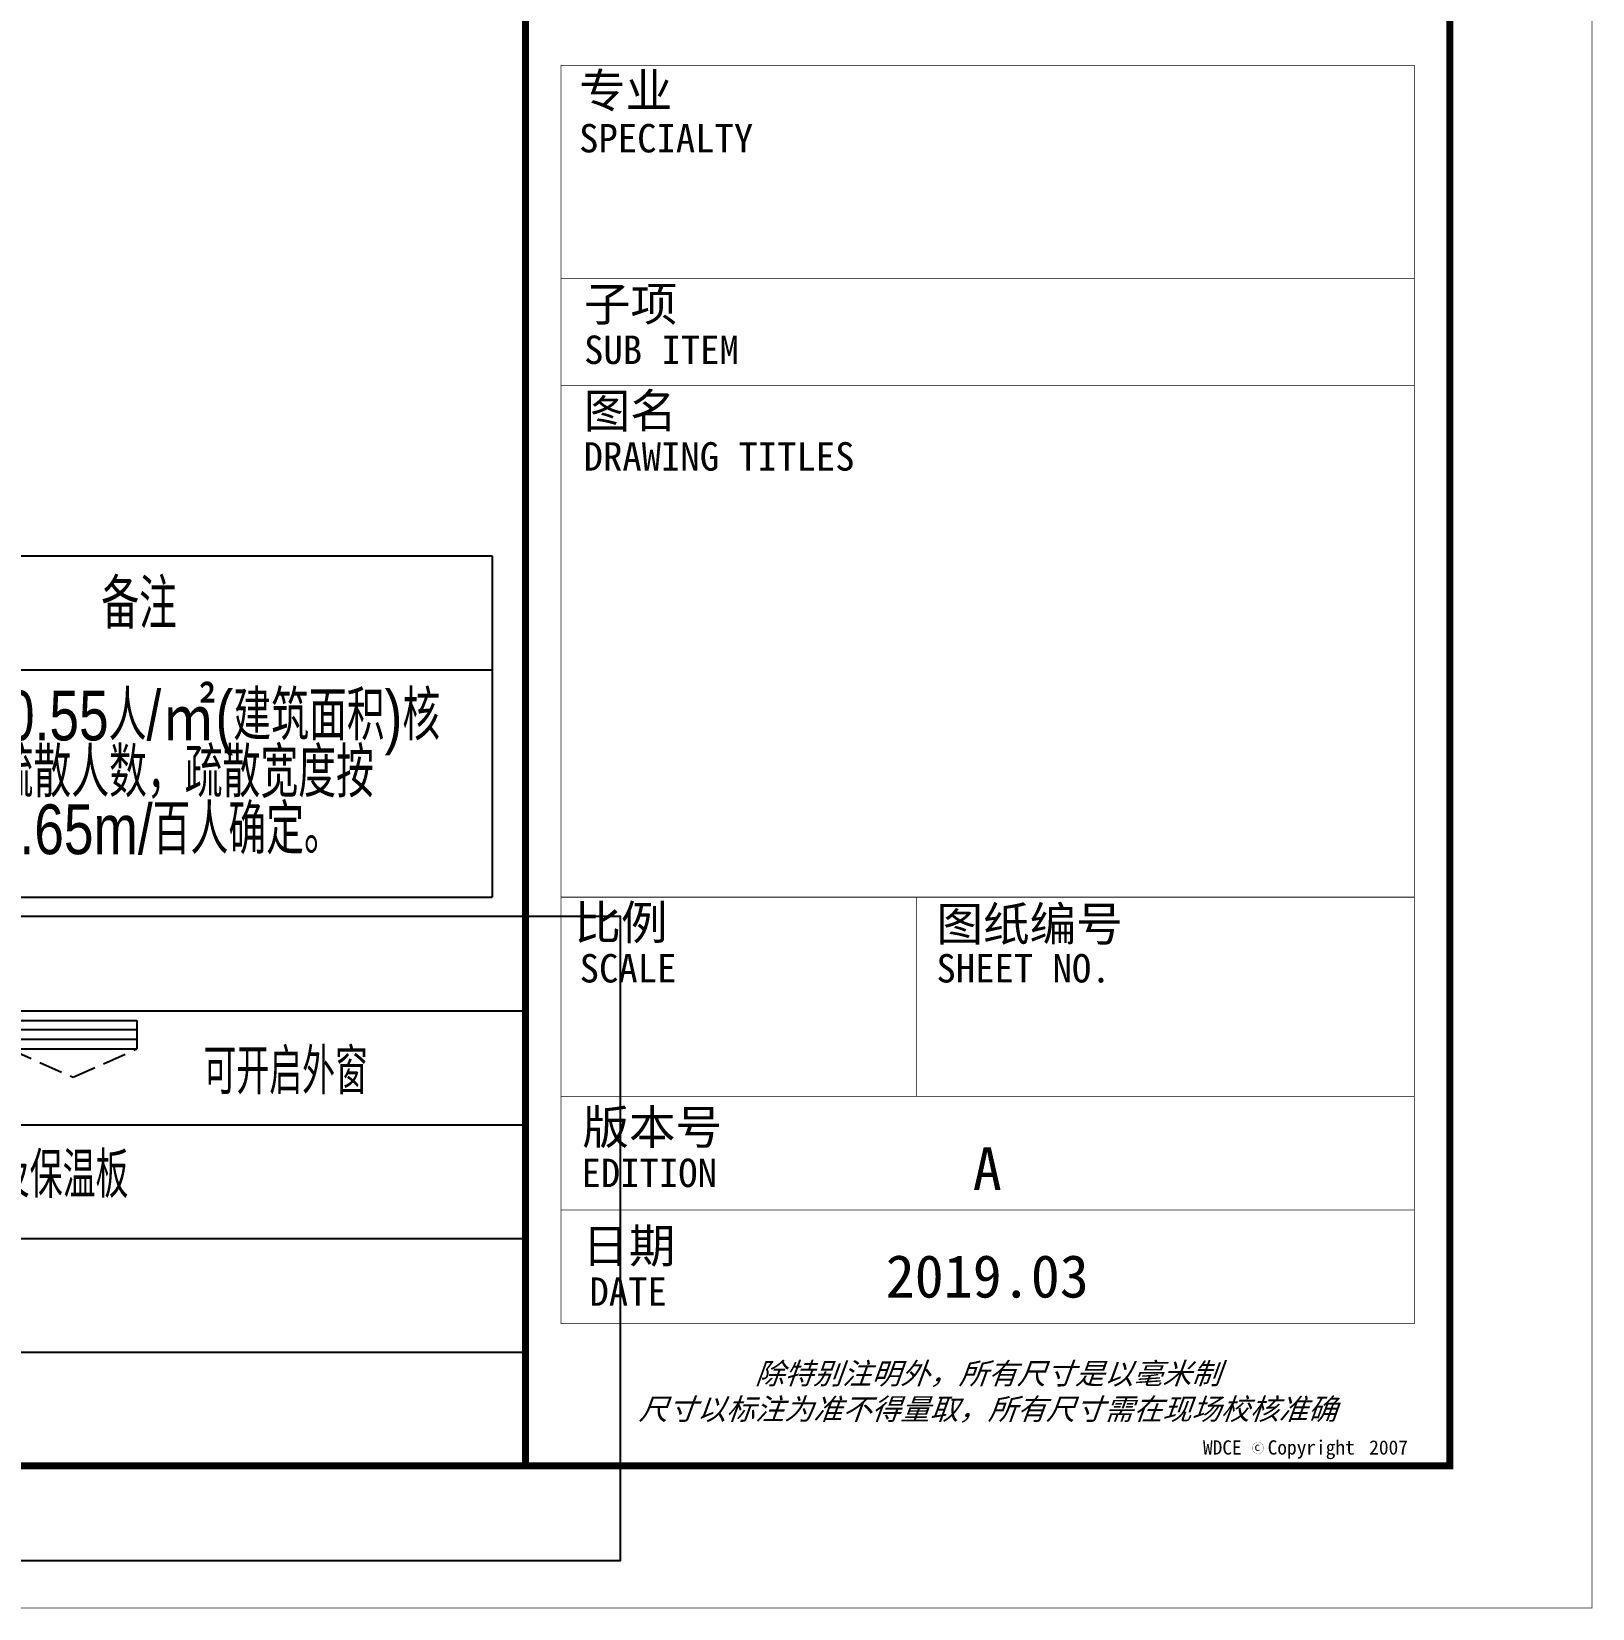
# Model space of a CAD drawing. Extents: x -228436 to 200315, y -41539 to 163917.
# Drawn here: x 62492 to 73468, y -20288 to -9197 of the extents above; entities that cross this region are included whole.
import ezdxf
from ezdxf.enums import TextEntityAlignment as Align

# ---------------------------------------------------------------- set-up
doc = ezdxf.new("R2010")
doc.units = 0
doc.header["$LTSCALE"] = 1000
doc.header["$MEASUREMENT"] = 0
doc.linetypes.add('X-平面图例$0$109-34 轴网$0$L1$0$$AUDIT_BAD_LTYPE1', pattern=[0])
doc.linetypes.add('X-平面图例$0$DASH', pattern=[0.35, 0.25, -0.1])
for name, color, linetype in [('03-表格_紫', 197, 'Continuous'), ('X-平面图例$0$03-表格_197', 197, 'Continuous'), ('X-平面图例$0$A-C_玻璃幕墙', 140, 'Continuous')]:
    doc.layers.add(name, color=color, linetype=linetype)
doc.styles.get("Standard").update_dxf_attribs({"font": 'ros.shx', "width": 0.8, "bigfont": 'jd.shx'})
doc.styles.add('X-平面图例$0$Standard', font='gbenor.shx', dxfattribs={"bigfont": 'gbcbig.shx'})
doc.styles.add('图签信息$0$华文细黑', font='STXIHEI_0.TTF', dxfattribs={"height": 10})

# ---------------------------------------------------------------- blocks, each defined once
blk = doc.blocks.new('图签信息$0$WDCE Copyright200X')
at = {"const_width": 0.016}
blk.add_lwpolyline([(-10.6, 1.26, 1), (-11.4, 1.26, 1)], format="xyb", close=True, dxfattribs=at)
at = {"style": '图签信息$0$华文细黑'}
for s, p in [('WDCE ', (-11.46, 0.5)), ('     Copyright ', (-3.51, 0.5))]:
    blk.add_text(s, height=1, dxfattribs=at).set_placement(p, align=Align.BOTTOM_RIGHT)
blk.add_text('c', height=0.6, dxfattribs=at).set_placement((-11.04, 1.35), align=Align.MIDDLE_CENTER)
blk.add_attdef('200X', text='', height=1, dxfattribs=at).set_placement((-0.45, 0.5), align=Align.BOTTOM_RIGHT)
blk = doc.blocks.new('图签信息')
at = {"const_width": 0.5}
blk.add_lwpolyline([(-65, 0), (0, 0), (0, 500.5), (-65, 500.5)], close=True, dxfattribs=at)
at = {"const_width": 0.05}
for points in [[(-62.5, 98.5), (-2.5, 98.5), (-2.5, 10), (-62.5, 10), (-62.5, 98.5)], [(-62.5, 83.5), (-2.5, 83.5)], [(-62.5, 76), (-2.5, 76)], [(-62.5, 40), (-2.5, 40)], [(-37.5, 40), (-37.5, 26)], [(-62.5, 26), (-2.5, 26)], [(-62.5, 18), (-2.5, 18)]]:
    blk.add_lwpolyline(points, dxfattribs=at)
blk.add_blockref('图签信息$0$WDCE Copyright200X', (-2.5, 0)).add_auto_attribs({'200X': '2007'})
at = {"style": '图签信息$0$华文细黑'}
for s, height, p in [('专业', 2.4, (-61.23, 97.93)), ('SPECIALTY', 2, (-61.23, 94.38)), ('子项', 2.4, (-60.88, 82.92)), ('SUB ITEM', 2, (-60.88, 79.5)), ('图名', 2.4, (-60.91, 75.41)), ('DRAWING TITLES', 2, (-60.91, 72)), ('比例', 2.4, (-61.56, 39.42)), ('图纸编号', 2.4, (-36.1, 39.32)), ('SCALE', 2, (-61.19, 36)), ('SHEET NO.', 2, (-36.1, 36)), ('版本号', 2.4, (-61, 25.03)), ('EDITION', 2, (-61.06, 21.61)), ('日期', 2.4, (-61, 16.68)), ('DATE', 2, (-60.5, 13.26))]:
    blk.add_text(s, height=height, dxfattribs=at).set_placement(p, align=Align.TOP_LEFT)
at = {"color": 4, "style": '图签信息$0$华文细黑'}
for s, p in [('A', (-32.53, 19.4)), ('2019.03', (-32.53, 11.84))]:
    blk.add_text(s, height=3, dxfattribs=at).set_placement(p, align=Align.CENTER)
at = {"style": '图签信息$0$华文细黑', "oblique": 20}
for s, p in [('除特别注明外，所有尺寸是以毫米制', (-32.5, 6.5)), ('尺寸以标注为准不得量取，所有尺寸需在现场校核准确', (-32.5, 4))]:
    blk.add_text(s, height=1.5, dxfattribs=at).set_placement(p, align=Align.MIDDLE_CENTER)
blk = doc.blocks.new('图签-A1')
at = {"color": 2}
blk.add_blockref('图签信息', (0, 0), dxfattribs=at)
blk = doc.blocks.new('图框-A1')
for points, const_width in [([(0, 0), (841, 0), (841, 594), (0, 594)], 0.05), ([(766, 584), (25, 584), (25, 10), (766, 10)], 0.5)]:
    blk.add_lwpolyline(points, close=True, dxfattribs=dict(const_width=const_width))
blk = doc.blocks.new('X-104 13#平面')
at = {"xscale": 100, "yscale": 100, "zscale": 100}
for name, p in [('图框-A1', (-10634.5, -20285.2)), ('图签-A1', (72465.5, -19285.2))]:
    blk.add_blockref(name, p, dxfattribs=at)
blk = doc.blocks.new('X-平面图例$0$$TCHSYS$WIN2D')
for p, q in [((-0.5, 0.5), (0.5, 0.5)), ((-0.5, 0.5), (-0.5, -0.5)), ((0.5, 0.5), (0.5, -0.5)), ((0.5, 0.167), (-0.5, 0.167)), ((0.5, -0.167), (-0.5, -0.167)), ((-0.5, -0.5), (0.5, -0.5))]:
    blk.add_line(p, q)
blk = doc.blocks.new('X-平面图例')
at = {"layer": 'Defpoints'}
blk.add_lwpolyline([(0, 6800), (27101, 6800), (27101, 0), (0, 0)], close=True, dxfattribs=at)
at = {"layer": 'X-平面图例$0$03-表格_197'}
for p, q in [((1000, 5800), (26101, 5800)), ((26101, 5800), (26101, 1000)), ((1000, 4600), (26101, 4600)), ((1000, 3400), (26101, 3400)), ((1000, 2200), (26101, 2200)), ((1000, 1000), (26101, 1000))]:
    blk.add_line(p, q, dxfattribs=at)
at = {"layer": 'X-平面图例$0$A-C_玻璃幕墙', "linetype": 'X-平面图例$0$DASH'}
blk.add_lwpolyline([(20660, 5400), (21330, 5100), (22000, 5400)], dxfattribs=at)
at = {"layer": 'X-平面图例$0$A-C_玻璃幕墙', "linetype": 'X-平面图例$0$109-34 轴网$0$L1$0$$AUDIT_BAD_LTYPE1', "xscale": 1340, "yscale": 300, "zscale": 1340}
blk.add_blockref('X-平面图例$0$$TCHSYS$WIN2D', (21330, 5550), dxfattribs=at)
at = {"style": 'X-平面图例$0$Standard'}
for s, height, p in [('可开启外窗', 482.3, (22703, 4921)), ('白色玻璃幕墙，背衬灰色铝板及保温板', 482.27, (16010, 3828))]:
    blk.add_text(s, height=height, dxfattribs=at).set_placement(p)
blk = doc.blocks.new('56fds5f8')
at = {"layer": '03-表格_紫'}
for p, q in [((-16500, 2400), (0, 2400)), ((0, 2400), (0, 0)), ((-16500, 1599), (0, 1599)), ((-16500, 0), (0, 0))]:
    blk.add_line(p, q, dxfattribs=at)
at = {"layer": '03-表格_紫', "width": 0.8}
blk.add_text('备注', height=350, dxfattribs=at).set_placement((-2483, 1888), align=Align.CENTER)
at = {"layer": '03-表格_紫', "insert": (-2295, 875), "char_height": 350, "width": 3980.65, "attachment_point": 5, "line_spacing_factor": 0.685714}
blk.add_mtext('商业按0.55人/{\\fSTXihei|b0|i0|c129|p2;㎡}(建筑面积)核算疏散人数，疏散宽度按0.65m/百人确定。', dxfattribs=at)

msp = doc.modelspace()

# ---------------------------------------------------------------- block references
for name, p in [('X-104 13#平面', (0, 0)), ('56fds5f8', (65731.7, -15285.2))]:
    msp.add_blockref(name, p)
at = {"xscale": 0.6666666666666666, "yscale": 0.6666666666666666, "zscale": 0.6666666666666666}
msp.add_blockref('X-平面图例', (48565.1, -19951.9), dxfattribs=at)

doc.saveas('drawing.dxf')
